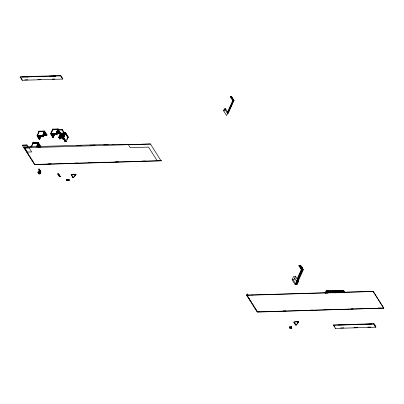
<?xml version="1.0" encoding="UTF-8"?>
<svg xmlns="http://www.w3.org/2000/svg" width="404" height="404" viewBox="0 0 404 404"><rect width="100%" height="100%" fill="white"/><g stroke="black" fill="none" stroke-linecap="round" stroke-linejoin="round"><path stroke-width="0.61" d="M40.415 170.937C41.481 172.675 36.931 165.468 40.824 171.569C40.163 178.154 38.4 164.569 38.9 170.508L39.173 170.862M40.097 171.205L39.642 170.089L40.117 171.205M20.2 77.124L20.346 76.8L60.802 75.588L62.802 78.74L62.655 79.068L22.2 80.28L20.2 77.124L60.656 75.912L60.802 75.588M22.2 80.28L22.341 79.952M24.482 147.925L24.285 148.369L22.457 145.485L22.659 145.041L26.881 144.915L28.098 146.839M24.225 147.839L34.749 164.458L160.938 160.661L161.262 160.393L161.06 160.843L34.633 164.63L23.998 147.844L24.402 146.95L113.812 144.258L113.615 144.688L128.517 144.243L128.326 144.667L130.209 147.642L148.526 147.091L157.161 160.721L160.964 160.61M24.472 147.359L24.659 146.93L24.856 147.253M27.598 146.798L26.684 145.359L26.881 144.915M31.128 146.879L32.775 143.208L38.203 143.001L40.703 146.95M31.492 146.844L33.138 143.157L33.345 143.486L32.775 143.208M33.209 143.147L33.759 142.743L33.583 143.137M43.299 135.855L37.198 136.007L37.027 135.739L38.9 131.542L44.364 131.34L42.486 135.537L42.693 135.865M33.855 143.132L34.406 142.728L34.229 143.122M39.34 131.482L39.89 131.078L39.713 131.472M34.481 143.112L35.032 142.708L34.855 143.102M39.986 131.467L40.531 131.063L40.36 131.452M35.173 143.092L35.719 142.688L35.547 143.082M37.976 136.744L37.597 136.754L38.158 137.037L38.436 135.704M38.92 136.456L38.456 137.491L38.082 137.501L38.36 136.173M40.612 131.446L41.163 131.042L40.986 131.436M38.158 137.037L38.622 135.996M38.456 137.491L38.733 136.163M35.815 143.072L36.36 142.668L36.188 143.061M39.693 135.916L38.764 137.986L38.39 137.996L38.855 136.961M41.299 131.426L41.849 131.022L41.678 131.416M38.764 137.986L38.582 137.693L39.274 136.138M40.233 135.885L39.077 138.481L38.703 138.491L38.516 138.198L39.627 135.875M36.501 143.051L37.052 142.647L36.88 143.041M39.279 136.991C38.042 135.093 39.567 138.436 39.708 135.996M38.703 138.491L39.163 137.456M39.077 138.481L38.89 138.188L39.819 136.113M41.94 131.406L42.491 131.002L42.319 131.396M40.774 135.865L39.385 138.976L39.006 138.986L38.824 138.693L39.981 136.103M37.158 143.031L37.708 142.627L40.208 146.581L40.036 146.97L37.845 143.516M39.385 138.976L39.198 138.683L40.4 135.875M41.334 135.875L39.713 139.496L39.34 139.506L39.153 139.213L40.541 136.108M42.632 131.386L43.183 130.982L43.006 131.376M37.532 143.021L37.708 142.627M37.83 143.011L38.375 142.607L40.88 146.561M39.713 139.496L39.526 139.203L40.915 136.097M43.289 131.366L43.839 130.962L43.662 131.356M36.517 146.682L38.375 142.607M36.724 147.011L38.365 143.339L38.158 143.011M38.441 143.334L38.582 143.026M43.955 131.345L44.506 130.941L47.01 134.896L46.834 135.284L46.46 135.295L44.268 131.84M44.506 130.941L44.334 131.335L46.834 135.284M37.027 135.739L43.253 135.522L43.208 135.189L43.652 135.885L43.208 136.88L42.607 136.183L44.571 131.669M43.208 136.88L42.763 136.178L43.208 135.189M43.662 134.992L43.112 135.396M43.415 136.037L43.405 135.764M44.354 134.971L43.804 135.375L43.98 134.981M43.743 132.977L44.995 134.951L44.819 135.345L44.445 135.355L44.622 134.966M45.687 134.931L45.137 135.335L45.309 134.946M45.788 135.315L46.339 134.911L45.788 135.315L43.915 132.355M46.46 135.295L47.01 134.896M34.603 164.271L37.42 164.418M52.934 129.447L53.485 129.043L53.111 129.058L50.98 133.668L51.167 133.961L50.793 133.971L50.621 133.704L52.5 129.507L52.858 129.472L57.959 129.305L60.656 133.532M50.793 133.971L52.672 129.775L52.5 129.507M53.581 129.431L54.131 129.028L53.954 129.421M51.571 134.709L51.197 134.719L51.757 135.002L52.035 133.673M52.515 134.421L52.055 135.456L51.682 135.466L51.959 134.138M54.207 129.411L54.757 129.007L54.58 129.401M51.757 135.002L52.217 133.966M52.055 135.456L52.333 134.128M53.288 133.881L52.363 135.951L51.985 135.961L52.262 134.633M54.899 129.391L55.449 128.987L55.272 129.381M51.985 135.961L52.868 134.108M53.833 133.855L52.672 136.446L52.298 136.456L52.576 135.128M56.378 134.022L53.156 133.992L55.742 133.764M52.873 134.956C51.641 133.057 53.151 136.401 53.318 133.971M52.298 136.456L53.414 134.083M55.54 129.371L56.09 128.972L55.914 129.361M54.368 133.83L52.98 136.941L52.606 136.951L52.419 136.658L53.348 134.588M52.606 136.951L53.298 135.396M52.98 136.941L52.793 136.648L53.954 134.057M54.929 133.84L53.308 137.461L52.934 137.471L52.747 137.178L54.136 134.078M56.227 129.351L56.777 128.947L56.605 129.341M53.858 135.406L54.555 133.85M53.308 137.461L53.121 137.168L54.51 134.067M56.883 129.331L57.434 128.932L59.933 132.881L59.762 133.269L59.388 133.285L57.509 130.32M57.257 129.32L57.434 128.932M38.688 173.372L39.097 173.356L38.638 172.629C37.208 172.584 40.021 172.367 38.92 172.624L39.42 171.518L38.9 171.543L38.405 172.639L39.042 173.942L39.976 173.912L39.446 173.21M57.555 129.31L58.105 128.911L58.731 129.896M38.996 171.538L39.425 170.574M58.105 128.911L56.08 133.502L56.292 133.83L51.197 133.987L50.99 133.658L56.848 133.492L57.009 134.002M58.131 129.578L58.292 129.219M56.292 133.83L58.166 129.633M56.201 134.148L56.646 133.158L57.247 133.855C57.085 136.305 55.56 132.931 56.802 134.845M56.358 134.143L56.883 132.972M64.165 133.275L60.469 133.386L58.383 130.093L58.58 129.649L62.282 129.538L64.367 132.835L62.413 137.274L62.6 137.567M57.262 132.961L56.712 133.365M39.976 173.912L39.38 173.351L39.875 172.24L39.42 171.518M56.646 134.85L57.075 133.85L56.661 133.199M57.323 131.951L57.949 132.941L57.772 133.33L57.398 133.34L57.575 132.951M58.59 132.921L58.04 133.325L58.216 132.931M58.731 133.305L59.282 132.901L58.731 133.305L57.166 130.835M59.388 133.285L59.56 132.891M61.327 133.502L61.14 133.214L59.176 137.658L58.802 137.668L58.615 137.38L60.666 132.946M64.004 133.128L62.15 137.274L62.332 137.567L64.191 133.421L62.08 129.982L62.282 129.538M59.726 135.603L60.423 134.047M59.176 137.658L58.994 137.365L60.842 133.229L61.029 133.522M60.166 136.097L61.095 134.022M59.661 137.345L59.287 137.36L59.843 137.638L59.661 137.345L61.514 133.199L61.701 133.492M59.504 138.229L59.944 138.92L59.504 138.229L59.782 137.249M59.843 137.638L61.777 133.199L61.964 133.492M65.19 133.381L65.004 133.088L62.974 137.557L60.014 137.38M61.267 135.047L60.075 137.719L62.903 137.527M60.297 137.335L62.15 133.184L62.337 133.477L60.484 137.628L59.923 137.345L60.11 137.638M59.782 138.925L60.282 137.789M60.56 137.33L61.12 137.607L62.968 133.472L62.787 133.179L60.746 137.618L60.56 137.33L62.413 133.189L62.595 133.482M59.944 138.92L60.358 137.91M62.221 136.562L63.61 133.456L63.423 133.163L61.383 137.607L61.196 137.315L63.049 133.174L63.231 133.466M61.958 137.582L61.777 137.289L63.63 133.143L63.817 133.431M62.216 138.128L62.66 137.133L63.266 137.83L62.822 138.825L62.216 138.128L62.822 138.825M63.024 137.981L62.681 137.178M62.378 138.123L64.64 133.113L64.827 133.406M62.867 137.466L60.065 137.698M62.66 138.83L63.095 137.83M64.953 133.906L63.302 137.607L63.721 137.592L66.241 141.567L65.817 141.577L63.13 137.284L63.686 137.567L65.564 133.371L65.352 133.078L63.473 137.274M68.003 137.158L68.175 136.764L68.362 137.057L68.185 137.451L65.458 133.093L65.635 132.699L63.943 132.749M63.095 139.122L63.463 138.006L63.095 139.122L63.994 139.092M63.721 137.592L65.817 132.992L65.635 132.699M65.721 133.552L65.897 133.163L65.908 133.845M66.226 134.35L66.216 133.668L66.039 134.057L63.787 134.128M66.347 134.547L66.524 134.158L66.534 134.84M66.69 135.088L66.867 134.694L66.872 135.38M64.438 141.198C66.852 141.097 63.12 141.865 64.877 140.213L65.291 140.244M64.908 140.218L65.226 140.39L64.842 140.37L63.847 138.814M67.008 135.587L67.18 135.194L67.19 135.88M63.913 138.663L65.064 140.218M67.347 136.128L67.524 135.734L67.534 136.416M67.67 136.638L67.847 136.244L67.857 136.926M66.756 139.481L67.463 137.905M66.241 141.567L68.114 137.37L67.695 137.38L67.832 137.072M57.732 173.952L58.636 173.826L60.368 176.73L59.504 176.76L57.732 173.952L58.59 173.927L60.368 176.73M59.504 176.76L57.777 173.851M67.453 180.75L69.145 180.638L66.958 180.674L66.599 180.103L66.872 179.492L68.978 179.432L69.084 180.638M66.872 179.492L66.812 179.866L68.917 179.8M66.958 180.674L67.109 180.341M69.119 180.699L68.705 180.038L68.978 179.432M72.887 177.538L71.185 174.851L71.463 174.336L75.498 174.22L76.013 174.533L73.311 177.73L72.816 177.442L71.463 174.336M73.377 177.361L76.013 174.533M73.493 177.699L73.609 177.432M71.185 174.851L75.447 174.215M75.74 174.558L74.937 175.528M128.326 144.667L150.45 144.006L23.998 147.844M156.601 160.534L156.358 160.63M228.053 113.514L233.77 100.737L230.997 96.364L230.472 96.379L233.244 100.753L226.624 115.554L223.558 110.721L224.467 108.696L225.457 108.666L228.169 112.943L227.174 112.974L224.765 109.171M227.432 112.408L232.739 100.535L230.32 96.718L230.472 96.379M225.457 108.666L224.553 110.691L223.558 110.721M227.699 112.958L233.265 100.52L230.846 96.702L230.997 96.364M228.169 112.943L233.729 100.505L231.315 96.687L231.467 96.349L234.234 100.722M383.8 308.095L257.404 311.888L246.738 295.092L373.144 291.35L383.8 308.095L257.292 312.07L246.657 295.274L247.192 294.072L248.076 295.102M246.879 295.268L247.42 294.067M249.526 298.809L249.455 298.849M251.955 295.117L252.076 294.849M292.107 279.78L293.562 276.518L295.546 276.457L298.606 281.29L297.147 284.552L295.167 284.613L292.107 279.78L294.087 279.719L295.546 276.457M297.026 279.114L301.283 269.594L298.864 265.771L299.016 265.433L299.541 265.418L300.692 267.236L300.541 267.574L301.015 267.549M301.283 269.594L301.808 269.579L299.389 265.756L299.541 265.418M300.531 265.388L300.379 265.726L302.798 269.549L302.278 269.564L299.864 265.731L300.01 265.408L300.531 265.388L303.303 269.766L296.682 284.567M300.778 267.943L300.93 267.605L302.313 269.791L298.132 279.139M301.005 267.559L301.157 267.221L300.01 265.408M301.394 267.594L300.783 267.933M301.919 267.579L301.768 267.918L302.384 267.564L301.682 267.206L301.53 267.544L302.384 267.564M302.152 267.19L302.232 267.902M297.299 279.659L301.96 269.241M295.167 284.613L296.627 281.351L294.466 277.942M297.516 280.204L302.429 269.226M295.693 284.598L297.147 281.336L296.799 280.78M297.788 280.75L302.95 269.21M297.263 280.765L297.617 281.32L296.157 284.583L293.097 279.75M290.107 328.179L291.799 328.068L289.618 328.104L289.254 327.533L289.527 326.922L291.632 326.861L291.739 328.068M289.527 326.922L289.466 327.296L291.572 327.23M289.618 328.104L289.764 327.77M291.774 328.129L291.36 327.467L291.632 326.861M294.925 323.538L295.541 324.968L293.839 322.281L294.117 321.766L298.157 321.65L298.647 321.922L296.147 325.129L295.551 324.978L295.571 324.553M295.869 324.902L294.96 323.468M296.147 325.129L298.667 321.963M293.839 322.281L298.101 321.65M298.394 321.988L297.591 322.958M325.028 293.092L326.043 290.819L326.568 290.804L327.144 291.708M325.589 293.001L326.568 290.804M325.902 293.198L326.654 291.516M325.897 293.334L327.038 290.789L327.558 290.774L328.134 291.683M326.543 293.046L327.558 290.774M326.907 293.142L327.644 291.486M327.018 293.026L328.033 290.754L328.558 290.739L329.134 291.643M327.538 293.011L328.558 290.739M327.881 293.289L329.028 290.723L329.548 290.708L328.78 292.425M329.139 292.531L329.634 291.42L330.548 292.86L331.533 290.648L331.007 290.663L330.113 292.658M329.139 292.703L330.017 290.683L330.543 290.668L331.118 291.577M329.629 292.708L330.543 290.668M331.123 292.642L331.997 290.633L332.522 290.617L333.098 291.526M331.613 292.653L332.522 290.617M332.123 292.451L332.618 291.345M332.098 292.592L332.992 290.602L333.512 290.587L332.603 292.622M332.871 292.971L333.987 290.567L334.512 290.552L335.083 291.461M333.593 292.597L334.512 290.552M333.861 292.945L334.608 291.284M334.083 292.536L334.977 290.537L335.502 290.521L336.653 292.339M334.588 292.562L335.502 290.521M334.855 292.91L335.598 291.254L335.073 291.269M335.057 292.557L335.976 290.501L336.497 290.486L335.583 292.541M335.325 292.905L336.072 291.234M335.85 292.89L336.966 290.471L337.491 290.456L338.062 291.365M336.572 292.511L337.491 290.456M336.84 292.86L337.587 291.188M337.067 292.481L337.951 290.436L338.476 290.42L337.552 292.481M337.825 292.834L338.946 290.415L339.471 290.395L340.047 291.304M338.552 292.451L339.471 290.395M338.82 292.799L339.946 290.375L340.471 290.36L341.042 291.269M339.451 292.642L340.471 290.36M339.825 292.749L340.567 291.092M339.794 292.9L340.936 290.35L341.461 290.335L342.036 291.239M340.441 292.612L341.461 290.335M340.814 292.718L341.93 290.314L342.456 290.294L341.436 292.582M342.057 292.132L342.557 291.026L343.456 292.451L343.607 292.112M342.026 292.274L342.925 290.284L343.435 290.274L344.824 292.471M342.415 292.552L343.435 290.274M343.052 292.102L343.546 290.996L344.445 292.42L344.592 292.102M333.492 325.26L333.633 324.942L373.932 323.735L375.932 326.886L375.791 327.205L335.492 328.412L333.492 325.26L373.791 324.053L375.791 327.205M335.492 328.412L335.633 328.093M383.719 308.282L373.144 291.35M373.791 324.053L373.932 323.735M296.263 324.866L295.672 324.71M50.621 133.704L50.98 133.668M39.491 172.261L39.875 172.24M22.634 76.952L28.245 76.785M35.724 76.563L41.96 76.376M49.44 76.149L55.671 75.962M26.937 76.957L28.184 76.922M40.031 76.563L42.521 76.487M53.742 76.154L55.611 76.098M24.831 79.881L27.947 79.785M37.905 79.487L41.016 79.396M52.217 79.058L54.707 78.982M230.32 96.718L230.846 96.702M232.739 100.535L233.265 100.52M233.244 100.753L233.77 100.737M52.672 129.775L53.045 129.765M54.207 129.755L53.075 129.785L52.863 129.457M58.383 130.093L62.08 129.982M40.607 131.785L38.9 131.542M64.13 133.042L65.817 132.992M65.458 133.093L60.055 133.264L57.868 129.805M55.626 133.588L53.111 133.663L53.303 133.966M53.005 133.754L56.191 133.719M61.14 133.517L65.645 133.386M57.247 133.855L56.646 133.158M62.908 133.638L64.595 133.588M53.156 133.992L56.302 133.901M63.973 134.421L65.1 134.386M51.495 135.173L51.869 135.163M40.142 135.678L43.289 135.582M40.041 135.769L43.183 135.673M40.077 135.83L43.223 135.734M43.334 135.911L39.562 136.012L42.784 136.052M51.803 135.668L52.363 135.951M52.111 136.163L52.672 136.446M52.419 136.658L52.793 136.648M37.9 137.208L38.274 137.198M52.747 137.178L53.121 137.168M38.582 137.693L38.203 137.703L38.39 137.996M58.615 137.38L58.994 137.365M61.196 137.315L61.756 137.592M61.777 137.289L62.15 137.274M62.413 137.274L62.787 137.264M62.615 137.325L59.868 137.411L60.302 138.082L62.479 137.996M38.516 138.198L38.89 138.188M59.949 137.532L62.691 137.451M60.181 137.88L62.979 137.648L60.216 137.941M38.824 138.693L39.198 138.683M39.153 139.213L39.526 139.203M63.019 138.996L63.918 138.971M22.457 145.485L26.684 145.359M30.204 146.829L31.896 146.778M76.896 145.637L81.27 145.506M90.026 145.243L95.031 145.092M103.783 144.829L108.161 144.698M47.859 163.918L51.01 163.827M61.726 163.504L64.872 163.408M74.957 163.11L78.108 163.014M88.188 162.711L91.339 162.615M102.055 162.297L105.207 162.201M115.286 161.898L118.438 161.807M128.523 161.504L132.3 161.388M142.385 161.09L145.536 160.994M38.198 172.644L37.875 172.129L38.84 172.099L39.228 172.473M38.016 172.357L38.981 172.326M38.733 173.457L39.673 173.432M59.55 176.659L60.413 176.634M66.933 179.588L69.039 179.528M66.599 180.103L68.705 180.038M298.864 265.771L299.389 265.756M299.859 265.746L300.379 265.726M300.692 267.236L301.157 267.221M302.783 269.781L303.303 269.766M296.273 280.795L298.253 280.735M297.147 281.336L297.617 281.32M298.606 281.29L298.142 281.305L297.793 280.735M328.119 291.466L328.644 291.451L329.255 292.41M246.657 295.274L373.079 291.486M257.262 311.711L259.348 311.691M269.958 311.358L272.478 311.282M283.179 310.959L285.699 310.883M296.642 310.514L299.551 310.469M310.257 310.151L312.777 310.075M324.109 309.737L326.629 309.661M337.33 309.338L339.85 309.262M351.187 308.924L353.076 308.868M364.408 308.53L366.928 308.454M378.109 308.116L380.573 308.045M338.471 325.018L344.779 324.831M351.717 324.624L358.025 324.432M365.59 324.205L371.897 324.018M289.587 327.018L291.693 326.957M289.254 327.533L291.36 327.467M340.668 327.947L343.819 327.851M353.894 327.548L357.671 327.437M367.746 327.134L370.892 327.038M75.326 174.483L75.891 174.801M297.98 321.912L298.546 322.23M37.875 172.129L38.264 172.503M39.072 168.877L39.345 169.226M374.649 325.321L375.513 326.679M374.594 325.447L375.457 326.801M342.925 290.284L343.779 291.663M343.93 292.425L343.067 291.062L343.95 292.481M340.784 290.688L341.032 291.077M339.799 290.744L340.037 291.112M338.794 290.754L339.042 291.143M337.8 290.774L338.052 291.173M336.815 290.809L337.062 291.203M335.598 291.254L336.199 292.203M334.83 290.865L335.401 291.784M332.84 290.941L333.088 291.334M330.856 291.001L331.108 291.4M328.881 291.047L329.79 292.501M327.038 290.789L327.614 291.698M326.886 291.127L327.124 291.501M300.864 265.736L301.096 266.105M300.556 267.867L301.788 269.811M333.633 324.942L334.633 326.518M247.192 294.072L247.849 295.112M246.94 295.127L247.93 296.688M249.243 298.763L250.692 301.106M250.889 301.359L251.546 302.399M252.535 303.959L253.52 305.515M254.505 307.075L255.166 308.111M256.151 309.671L257.141 311.226M150.45 144.006L161.06 160.843M112.989 144.273L113.16 144.556M60.661 75.816L62.655 79.068M66.751 135.89L67.695 137.38M64.266 133.128L64.453 133.421M64.221 138.804L65.302 140.39M62.822 137.128L63.266 137.83M57.57 129.815L59.762 133.269M58.03 130.926L59.282 132.901M57.54 130.82L59.105 133.29M57.338 130.947L58.277 132.426M57.166 131.335L58.413 133.31M56.787 131.351L58.04 133.325M56.838 131.85L57.772 133.33M59.944 137.244L60.383 137.941M56.772 132.355L57.398 133.34M21.013 77.851L22.013 79.426M44.773 132.446L46.339 134.911M72.306 176.038L72.912 176.992M44.288 132.34L46.162 135.305M44.435 132.956L45.374 134.441M43.945 132.855L45.511 135.325M43.885 133.36L45.137 135.335M43.566 133.371L44.819 135.345M43.506 133.876L44.445 135.355M43.238 133.886L44.177 135.365M43.178 134.391L43.804 135.375M39.476 131.82L39.269 131.492L37.385 135.704L37.602 136.017M38.143 143.506L40.329 146.965M38.304 144.622L39.244 146.107M37.784 144.021L39.658 146.985M37.814 144.521L39.38 146.99M37.612 144.647L38.865 146.622L38.688 147.011L37.436 145.036M37.441 144.536L39.006 147M37.284 145.157L38.223 146.637L38.047 147.031L37.107 145.551M37.062 145.046L38.314 147.026M37.047 146.056L37.673 147.041M24.614 148.218L25.27 149.258M26.26 150.813L27.245 152.369M27.901 153.409L28.891 154.964M29.876 156.525L30.861 158.08M31.522 159.12L32.179 160.156M33.163 161.716L33.82 162.751M39.178 171.528L39.653 172.245M38.84 172.099L39.158 172.624M39.021 172.619L39.481 173.356M38.92 172.624L39.38 173.351M38.37 172.346L38.552 172.639M38.749 173.23L39.042 173.942M40.814 171.574L40.653 173.195L40.824 171.569M32.78 142.753L32.603 143.142L32.982 143.132L33.153 142.738L32.78 142.753M38.956 131.159L38.779 131.553L39.158 131.537L39.329 131.148L38.956 131.159M52.555 129.123L52.379 129.517L52.752 129.507L52.929 129.113L52.555 129.123M51.263 134.214L50.889 134.224L51.449 134.507L51.263 134.214M37.668 136.249L37.294 136.259L37.85 136.542L37.668 136.249M29.169 147.94L24.831 148.066L27.366 152.071L31.699 151.939L29.169 147.94"/></g></svg>
